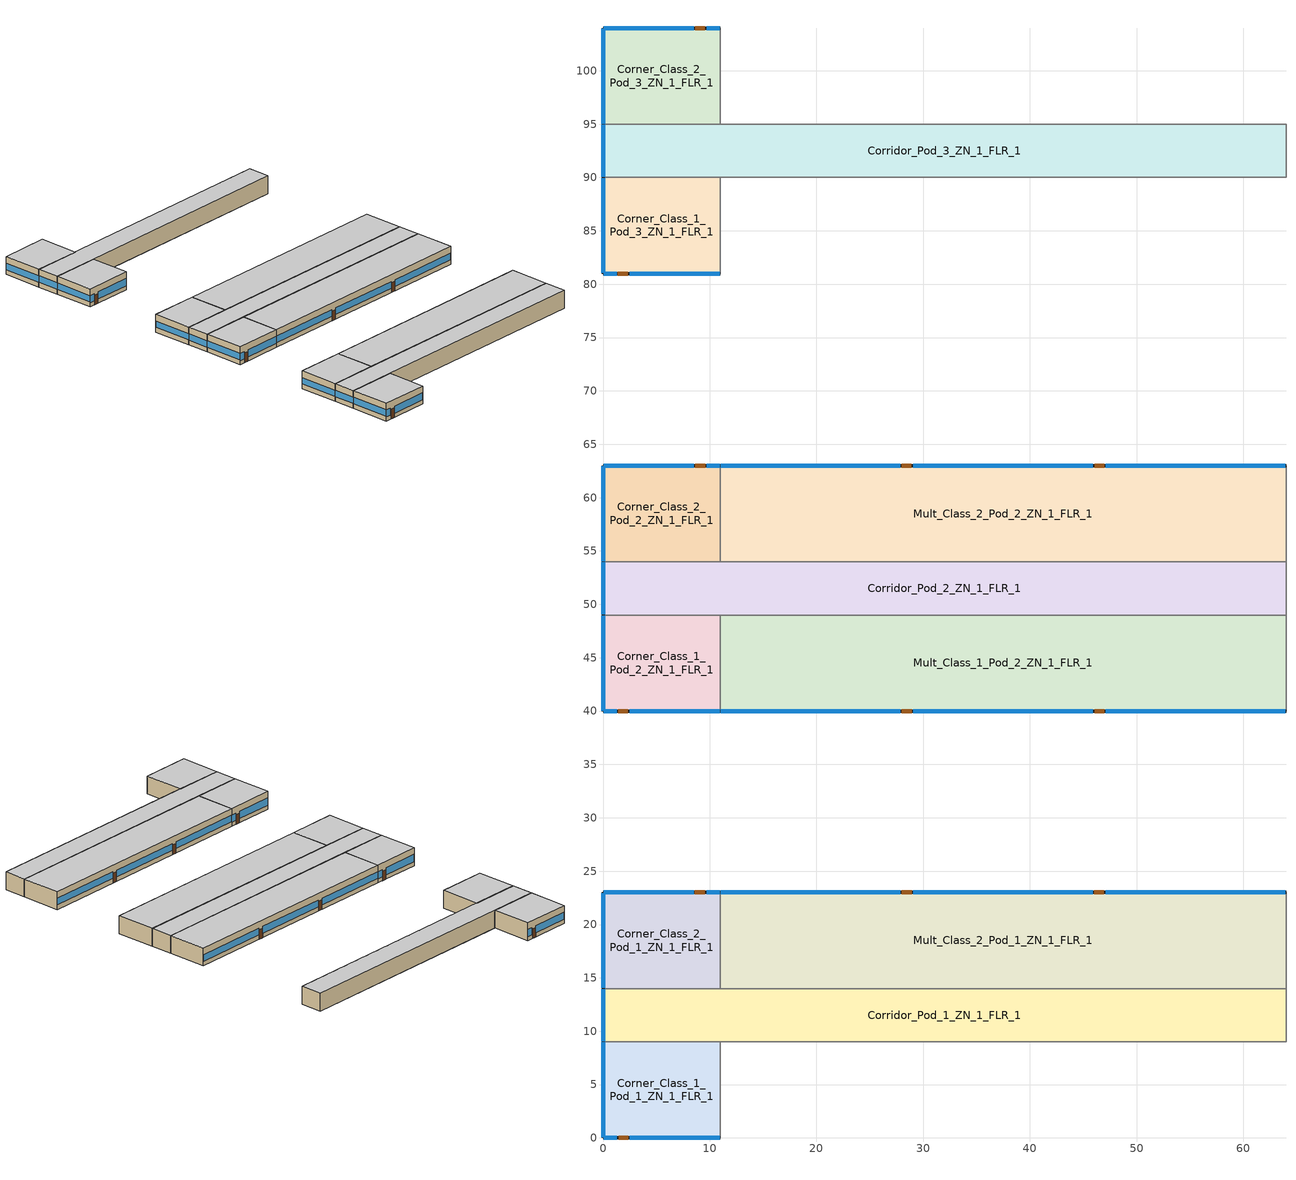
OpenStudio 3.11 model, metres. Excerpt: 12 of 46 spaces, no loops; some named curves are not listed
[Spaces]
Mult_Class_2_Pod_2_ZN_1_FLR_1
 floor ground (Foundation F 1.26W/m*K Perim 53.0m Area 477.0m2): 64,63 64,54 11,54 11,63 z0
 wall outside: 64,63 11,63 z0:4
 wall to Corner_Class_2_Pod_2_ZN_1_FLR_1: 11,63 11,54 z0:4
 wall to Corridor_Pod_2_ZN_1_FLR_1: 11,54 64,54 z0:4
 wall to Main_Corridor_ZN_1_FLR_1: 64,54 64,63 z0:4
 window: 63.95,63 47.13,63 / 45.91,63 29.09,63 / 27.87,63 11.05,63 z1.03:2.5
 door: 46.97,63 46.06,63 / 28.89,63 27.98,63 z0:2.13
 ceiling to Mult_Class_2_Pod_2_ZN_1_FLR_2: 64,54 64,63 11,63 11,54 z4
Corner_Class_2_Pod_3_ZN_1_FLR_1
 floor ground (Foundation F 1.26W/m*K Perim 20.0m Area 99.0m2): 11,104 11,95 0,95 0,104 z0
 wall outside: 11,104 0,104 0,95 z0:4
 wall to Corridor_Pod_3_ZN_1_FLR_1: 0,95 11,95 z0:4
 wall to Mult_Class_2_Pod_3_ZN_1_FLR_1: 11,95 11,104 z0:4
 window: 0,103.95 0,95.05 z1.1:2.52; 10.95,104 9.73,104 / 8.51,104 0.05,104 z0.92:2.51
 door: 9.55,104 8.64,104 z0:2.13
 ceiling to Corner_Class_2_Pod_3_ZN_1_FLR_2: 11,95 11,104 0,104 0,95 z4
Corner_Class_1_Pod_1_ZN_1_FLR_1
 floor ground (Foundation F 1.26W/m*K Perim 20.0m Area 99.0m2): 11,9 11,0 0,0 0,9 z0
 wall outside: 0,9 0,0 11,0 z0:4
 wall to Mult_Class_1_Pod_1_ZN_1_FLR_1: 11,0 11,9 z0:4
 wall to Corridor_Pod_1_ZN_1_FLR_1: 11,9 0,9 z0:4
 window: 0.05,0 1.27,0 / 2.49,0 10.95,0 z0.92:2.51; 0,8.95 0,0.05 z1.1:2.52
 door: 1.46,0 2.37,0 z0:2.13
 ceiling to Corner_Class_1_Pod_1_ZN_1_FLR_2: 11,0 11,9 0,9 0,0 z4
Corner_Class_1_Pod_2_ZN_1_FLR_1
 floor ground (Foundation F 1.26W/m*K Perim 20.0m Area 99.0m2): 11,49 11,40 0,40 0,49 z0
 wall outside: 0,49 0,40 11,40 z0:4
 wall to Mult_Class_1_Pod_2_ZN_1_FLR_1: 11,40 11,49 z0:4
 wall to Corridor_Pod_2_ZN_1_FLR_1: 11,49 0,49 z0:4
 window: 0.05,40 1.27,40 / 2.49,40 10.95,40 z0.92:2.51; 0,48.95 0,40.05 z1.1:2.52
 door: 1.41,40 2.32,40 z0:2.13
 ceiling to Corner_Class_1_Pod_2_ZN_1_FLR_2: 11,40 11,49 0,49 0,40 z4
Corridor_Pod_2_ZN_1_FLR_1
 floor ground (Foundation F 1.26W/m*K Perim 5.0m Area 320.0m2): 64,54 64,49 0,49 0,54 z0
 wall outside: 0,54 0,49 z0:4
 wall to Corner_Class_2_Pod_2_ZN_1_FLR_1: 11,54 0,54 z0:4
 wall to Main_Corridor_ZN_1_FLR_1: 64,49 64,54 z0:4
 wall to Mult_Class_1_Pod_2_ZN_1_FLR_1: 11,49 64,49 z0:4
 window: 0,53.95 0,49.05 z1.1:2.53
 ceiling to Corridor_Pod_2_ZN_1_FLR_2: 64,49 64,54 0,54 0,49 z4
Corridor_Pod_1_ZN_1_FLR_1
 floor ground (Foundation F 1.26W/m*K Perim 5.0m Area 320.0m2): 64,14 64,9 0,9 0,14 z0
 wall outside: 0,14 0,9 z0:4
 wall to Mult_Class_1_Pod_1_ZN_1_FLR_1: 11,9 64,9 z0:4
 wall to Mult_Class_2_Pod_1_ZN_1_FLR_1: 64,14 11,14 z0:4
 wall to Corner_Class_2_Pod_1_ZN_1_FLR_1: 11,14 0,14 z0:4
 wall to Lobby_ZN_1_FLR_1: 64,9 64,14 z0:4
 window: 0,13.95 0,9.05 z1.1:2.53
 ceiling to Corridor_Pod_1_ZN_1_FLR_2: 64,9 64,14 0,14 0,9 z4
Corridor_Pod_3_ZN_1_FLR_1
 floor ground (Foundation F 1.26W/m*K Perim 5.0m Area 320.0m2): 64,95 64,90 0,90 0,95 z0
 wall outside: 0,95 0,90 z0:4
 wall to Mult_Class_1_Pod_3_ZN_1_FLR_1: 11,90 64,90 z0:4
 wall to Bathrooms_ZN_1_FLR_1: 64,90 64,95 z0:4
 wall to Corner_Class_1_Pod_3_ZN_1_FLR_1: 0,90 11,90 z0:4
 wall to Mult_Class_2_Pod_3_ZN_1_FLR_1: 64,95 11,95 z0:4
 window: 0,94.95 0,90.05 z1.1:2.53
 ceiling to Corridor_Pod_3_ZN_1_FLR_2: 64,90 64,95 0,95 0,90 z4
Mult_Class_2_Pod_1_ZN_1_FLR_1
 floor ground (Foundation F 1.26W/m*K Perim 53.0m Area 477.0m2): 64,23 64,14 11,14 11,23 z0
 wall outside: 64,23 11,23 z0:4
 wall to Corner_Class_2_Pod_1_ZN_1_FLR_1: 11,23 11,14 z0:4
 wall to Main_Corridor_ZN_1_FLR_1: 64,14 64,23 z0:4
 window: 63.95,23 47.13,23 / 45.91,23 29.09,23 / 27.87,23 11.05,23 z1.03:2.5
 door: 46.93,23 46.01,23 / 28.91,23 28,23 z0:2.13
 ceiling to Mult_Class_2_Pod_1_ZN_1_FLR_2: 64,14 64,23 11,23 11,14 z4
Corner_Class_2_Pod_2_ZN_1_FLR_1
 floor ground (Foundation F 1.26W/m*K Perim 20.0m Area 99.0m2): 11,63 11,54 0,54 0,63 z0
 wall outside: 11,63 0,63 0,54 z0:4
 window: 10.95,63 9.73,63 / 8.51,63 0.05,63 z0.92:2.51; 0,62.95 0,54.05 z1.1:2.52
 door: 9.57,63 8.65,63 z0:2.13
 ceiling to Corner_Class_2_Pod_2_ZN_1_FLR_2: 11,54 11,63 0,63 0,54 z4
Corner_Class_2_Pod_1_ZN_1_FLR_1
 floor ground (Foundation F 1.26W/m*K Perim 20.0m Area 99.0m2): 11,23 11,14 0,14 0,23 z0
 wall outside: 11,23 0,23 0,14 z0:4
 window: 0,22.95 0,14.05 z1.1:2.52; 10.95,23 9.73,23 / 8.51,23 0.05,23 z0.92:2.51
 door: 9.53,23 8.62,23 z0:2.13
 ceiling to Corner_Class_2_Pod_1_ZN_1_FLR_2: 11,14 11,23 0,23 0,14 z4
Corner_Class_1_Pod_3_ZN_1_FLR_1
 floor ground (Foundation F 1.26W/m*K Perim 20.0m Area 99.0m2): 11,90 11,81 0,81 0,90 z0
 wall outside: 0,90 0,81 11,81 z0:4
 wall to Mult_Class_1_Pod_3_ZN_1_FLR_1: 11,81 11,90 z0:4
 window: 0.05,81 1.27,81 / 2.49,81 10.95,81 z0.92:2.51; 0,89.95 0,81.05 z1.1:2.52
 door: 1.4,81 2.31,81 z0:2.13
 ceiling to Corner_Class_1_Pod_3_ZN_1_FLR_2: 11,81 11,90 0,90 0,81 z4
Mult_Class_1_Pod_2_ZN_1_FLR_1
 floor ground (Foundation F 1.26W/m*K Perim 53.0m Area 477.0m2): 64,49 64,40 11,40 11,49 z0
 wall outside: 11,40 64,40 z0:4
 wall to Main_Corridor_ZN_1_FLR_1: 64,40 64,49 z0:4
 window: 11.05,40 27.87,40 / 29.09,40 45.91,40 / 47.13,40 63.95,40 z1.03:2.5
 door: 28,40 28.92,40 / 46.06,40 46.97,40 z0:2.13
 ceiling to Mult_Class_1_Pod_2_ZN_1_FLR_2: 64,40 64,49 11,49 11,40 z4
[Site]
Atlanta-Hartsfield Jackson Intl AP_GA_USA: Latitude {deg}=33.63; Longitude {deg}=-84.43; Time Zone {hr}=-5; Elevation {m}=308; Terrain=City
[Building]
-SecondarySchool-ASHRAE 169-2013-3A created: 2026-08-08 22:57:22 -0400: North Axis {deg}=0; Default Construction Set=90.1-2010 - SecSchl - ASHRAE 169-2013-3A; Standards Number of Stories=2; Standards Number of Above Ground Stories=2; Standards Building Type=SecondarySchool
[ClimateZones]
Climate Zone Institution Name 1=ASHRAE; Climate Zone Document Name 1=ANSI/ASHRAE Standard 169; Climate Zone Document Year 1=2006; Climate Zone Value 1=3A
[SizingPeriod:DesignDay] Barometric Pressure {Pa}=97621; Rain Indicator=No; Snow Indicator=No; Day of Month=21; Daylight Saving Time Indicator=No; Humidity Condition Type=Wetbulb; Dry-Bulb Temperature Range Modifier Type=DefaultMultipliers
Name | Maximum Dry-Bulb Temperature {C} | Daily Dry-Bulb Temperature Range {deltaC} | Wind Speed {m/s} | Wind Direction {deg} | Month | Day Type | Wetbulb or DewPoint at Maximum Dry-Bulb {C} | Solar Model Indicator | ASHRAE Clear Sky Optical Depth for Beam Irradiance | ASHRAE Clear Sky Optical Depth for Diffuse Irradiance | Sky Clearness
Atlanta-Hartsfield.Jackson.Intl.AP_GA_USA Ann Clg .4% Condns DB=>MWB | 34.4 | 9.5 | 4 | 300 | 7 | SummerDesignDay | 23.5 | ASHRAETau | 0.556 | 1.779
Atlanta-Hartsfield.Jackson.Intl.AP_GA_USA Ann Clg .4% Condns WB=>MDB | 31.2 | 9.5 | 4 | 300 | 7 | SummerDesignDay | 25.1 | ASHRAETau | 0.556 | 1.779
Atlanta-Hartsfield.Jackson.Intl.AP_GA_USA Ann Htg 99.6% Condns DB | -6.3 | 0 | 5.3 | 320 | 1 | WinterDesignDay | -6.3 | ASHRAEClearSky |  |  | 0
[Site:WaterMainsTemperature]
Calculation Method=Correlation; Annual Average Outdoor Air Temperature {C}=16.6; Maximum Difference In Monthly Average Outdoor Air Temperatures {deltaC}=22.5; Temperature Multiplier=1; Temperature Offset {deltaC}=0
[Site:GroundTemperature:Shallow]
10.8, 7.3, 6.4, 7.2, 11.9, 17.2, 22.2, 25.8, 26.8, 25.1, 21.1, 15.9
[Site:GroundTemperature:Deep]
16, 13.5, 11.9, 11.4, 12.4, 14.5, 17.1, 19.6, 21.4, 21.8, 20.8, 18.7
[Site:GroundTemperature:FCfactorMethod]
January Ground Temperature {C}=16; February Ground Temperature {C}=11.9; March Ground Temperature {C}=7.7; April Ground Temperature {C}=4; May Ground Temperature {C}=7.9; June Ground Temperature {C}=13.8; July Ground Temperature {C}=17.2; August Ground Temperature {C}=20.8; September Ground Temperature {C}=24.8; October Ground Temperature {C}=26.1; November Ground Temperature {C}=26.5; December Ground Temperature {C}=22.5
[Material:NoMass] Thermal Absorptance=0.9; Solar Absorptance=0.7
Name | Roughness | Thermal Resistance {m2-K/W} | Visible Absorptance
CP02 CARPET PAD | VeryRough | 0.21648 | 0.8
Typical Insulation R-6.78 | Smooth | 1.19347 | 0.7
Typical Carpet Pad | Smooth | 0.21648 | 0.8
Typical Insulation R-9.73 | Smooth | 1.71283 | 0.7
Typical Insulation R-19.72 | Smooth | 3.4722 | 0.7
Typical Insulation R-0.58 | Smooth | 0.101875 | 0.7
Typical Insulation R-0.01 | Smooth | 0.001 | 0.7
[Material]
Name | Roughness | Thickness {m} | Conductivity {W/m-K} | Density {kg/m3} | Specific Heat {J/kg-K} | Thermal Absorptance | Solar Absorptance | Visible Absorptance
100mm Normalweight concrete floor | MediumSmooth | 0.1016 | 2.31 | 2322 | 832
G01 13mm gypsum board | Smooth | 0.0127 | 0.16 | 800 | 1090 | 0.9 | 0.7 | 0.5
4 in. Normalweight Concrete Floor | MediumRough | 0.1016 | 2.31 | 2322 | 832 | 0.9 | 0.7 | 0.7
25mm Stucco | Smooth | 0.0254 | 0.72 | 1856 | 840 | 0.9 | 0.7 | 0.7
5/8 in. Gypsum Board | MediumSmooth | 0.0159 | 0.16 | 800 | 1090 | 0.9 | 0.7 | 0.7
Roof Membrane - Highly Reflective | VeryRough | 0.0095 | 0.16 | 1121.29 | 1460 | 0.75 | 0.45 | 0.7
Metal Roof Surface; F08 Metal surface | Smooth | 0.0008 | 45.28 | 7824 | 500 | 0.9 | 0.7 | 0.7
8 in. Normalweight Concrete Floor | MediumRough | 0.2032 | 2.31 | 2322 | 832 | 0.9 | 0.7 | 0.7
8 in. Concrete Block Basement Wall | MediumRough | 0.2032 | 1.326 | 1842 | 912 | 0.9 | 0.7 | 0.7
G05 25mm wood | MediumSmooth | 0.0254 | 0.15 | 608 | 1630 | 0.9 | 0.5 | 0.5
Std Wood 6inch | MediumSmooth | 0.15 | 0.12 | 540 | 1210 | 0.9 | 0.7 | 0.7
[Construction:FfactorGroundFloor] F-Factor {W/m-K}=1.26344
Name | Area {m2} | PerimeterExposed {m}
Foundation F 1.26W/m*K Perim 5.0m Area 320.0m2 | 320 | 5
Foundation F 1.26W/m*K Perim 53.0m Area 477.0m2 | 477 | 53
Foundation F 1.26W/m*K Perim 20.0m Area 99.0m2 | 99 | 20
[DefaultConstructionSet]
90.1-2010 - SecSchl - ASHRAE 169-2013-3A: Default Exterior Surface Constructions=Default Surface Constructions 1; Default Interior Surface Constructions=Default Surface Constructions 2; Default Ground Contact Surface Constructions=Default Surface Constructions 3; Default Exterior SubSurface Constructions=Default Sub Surface Constructions 1; Default Interior SubSurface Constructions=Default Sub Surface Constructions 2; Interior Partition Construction=Typical Interior Partition
[DefaultSurfaceConstructions]
Name | Floor Construction | Wall Construction | Roof Ceiling Construction
Default Surface Constructions 1 | Typical Insulated Exterior Mass Floor R-9.35 | Typical Insulated Steel Framed Exterior Wall R-11.9 | Typical IEAD Roof - Highly Reflective R-20.83
Default Surface Constructions 2 | Typical Interior Floor | Typical Interior Wall | Typical Interior Ceiling
Default Surface Constructions 3 | Smallhotel 2010 Slab Floor | Typical Insulated Basement Mass Wall
[Construction]
Typical Insulated Exterior Mass Floor R-9.35: Typical Insulation R-6.78, 4 in. Normalweight Concrete Floor, Typical Carpet Pad
Typical Insulated Steel Framed Exterior Wall R-11.9: 25mm Stucco, 5/8 in. Gypsum Board, Typical Insulation R-9.73, 5/8 in. Gypsum Board
Typical IEAD Roof - Highly Reflective R-20.83: Roof Membrane - Highly Reflective, Typical Insulation R-19.72, Metal Roof Surface
Typical Interior Floor: 100mm Normalweight concrete floor, CP02 CARPET PAD
Typical Interior Wall: G01 13mm gypsum board, G01 13mm gypsum board
Typical Interior Ceiling: CP02 CARPET PAD, 100mm Normalweight concrete floor
Smallhotel 2010 Slab Floor: 8 in. Normalweight Concrete Floor, CP02 CARPET PAD
Typical Insulated Basement Mass Wall: 8 in. Concrete Block Basement Wall
U 0.65 SHGC 0.25 Simple Glazing: U 0.65 SHGC 0.25 Simple Glazing
Typical Insulated Metal Door R-1.43: F08 Metal surface, Typical Insulation R-0.58
U 0.9 SHGC 0.25 Simple Glazing: U 0.9 SHGC 0.25 Simple Glazing
Typical Overhead Door R-0.86: Typical Insulation R-0.01
U 1.17 SHGC 0.39 Simple Glazing: U 1.17 SHGC 0.39 Simple Glazing
Typical Interior Window: Clear 3mm
Typical Interior Door; Typical Interior Partition: G05 25mm wood
InteriorFurnishings: Std Wood 6inch
[DefaultSubSurfaceConstructions]
Name | Fixed Window Construction | Operable Window Construction | Door Construction | Glass Door Construction | Overhead Door Construction | Skylight Construction | Tubular Daylight Dome Construction | Tubular Daylight Diffuser Construction
Default Sub Surface Constructions 1 | U 0.65 SHGC 0.25 Simple Glazing | U 0.65 SHGC 0.25 Simple Glazing | Typical Insulated Metal Door R-1.43 | U 0.9 SHGC 0.25 Simple Glazing | Typical Overhead Door R-0.86 | U 1.17 SHGC 0.39 Simple Glazing | Typical Interior Window | Typical Interior Window
Default Sub Surface Constructions 2 | Typical Interior Window | Typical Interior Window | Typical Interior Door
[WindowMaterial:SimpleGlazingSystem] Visible Transmittance=0.81
Name | U-Factor {W/m2-K} | Solar Heat Gain Coefficient
U 0.65 SHGC 0.25 Simple Glazing | 3.69087 | 0.25
U 0.9 SHGC 0.25 Simple Glazing | 5.11044 | 0.25
U 1.17 SHGC 0.39 Simple Glazing | 6.64357 | 0.39
[WindowMaterial:Glazing]
Clear 3mm: Optical Data Type=SpectralAverage; Thickness {m}=0.003; Solar Transmittance at Normal Incidence=0.837; Front Side Solar Reflectance at Normal Incidence=0.075; Back Side Solar Reflectance at Normal Incidence=0.075; Visible Transmittance at Normal Incidence=0.898; Front Side Visible Reflectance at Normal Incidence=0.081; Back Side Visible Reflectance at Normal Incidence=0.081; Infrared Transmittance at Normal Incidence=0; Front Side Infrared Hemispherical Emissivity=0.84; Back Side Infrared Hemispherical Emissivity=0.84; Conductivity {W/m-K}=0.9; Dirt Correction Factor for Solar and Visible Transmittance=1; Solar Diffusing=No
[Space] Building Story=Building Story 1; Part of Total Floor Area=Yes
Name | Space Type | Thermal Zone
Corner_Class_1_Pod_2_ZN_1_FLR_1 | SecondarySchool Classroom | Corner_Class_1_Pod_2_ZN_1_FLR_1 ZN
Mult_Class_2_Pod_2_ZN_1_FLR_1 | SecondarySchool Classroom | Mult_Class_2_Pod_2_ZN_1_FLR_1 ZN
Mult_Class_1_Pod_2_ZN_1_FLR_1 | SecondarySchool Classroom | Mult_Class_1_Pod_2_ZN_1_FLR_1 ZN
Mult_Class_2_Pod_1_ZN_1_FLR_1 | SecondarySchool Classroom | Mult_Class_2_Pod_1_ZN_1_FLR_1 ZN
Corridor_Pod_1_ZN_1_FLR_1 | SecondarySchool Corridor | Corridor_Pod_1_ZN_1_FLR_1 ZN
Corner_Class_2_Pod_3_ZN_1_FLR_1 | SecondarySchool Classroom | Corner_Class_2_Pod_3_ZN_1_FLR_1 ZN
Corner_Class_1_Pod_1_ZN_1_FLR_1 | SecondarySchool Classroom | Corner_Class_1_Pod_1_ZN_1_FLR_1 ZN
Corridor_Pod_3_ZN_1_FLR_1 | SecondarySchool Corridor | Corridor_Pod_3_ZN_1_FLR_1 ZN
Corridor_Pod_2_ZN_1_FLR_1 | SecondarySchool Corridor | Corridor_Pod_2_ZN_1_FLR_1 ZN
Corner_Class_2_Pod_1_ZN_1_FLR_1 | SecondarySchool Classroom | Corner_Class_2_Pod_1_ZN_1_FLR_1 ZN
Corner_Class_1_Pod_3_ZN_1_FLR_1 | SecondarySchool Classroom | Corner_Class_1_Pod_3_ZN_1_FLR_1 ZN
Corner_Class_2_Pod_2_ZN_1_FLR_1 | SecondarySchool Classroom | Corner_Class_2_Pod_2_ZN_1_FLR_1 ZN
[BuildingStory]
Building Story 1: Nominal Z Coordinate {m}=0
[SpaceType] Standards Building Type=SecondarySchool
Name | Default Schedule Set | Design Specification Outdoor Air Object | Standards Space Type
SecondarySchool Corridor | SecondarySchool Corridor Schedule Set | SecondarySchool Corridor Ventilation | Corridor
SecondarySchool Classroom | SecondarySchool Classroom Schedule Set | SecondarySchool Classroom Ventilation | Classroom
[People:Definition]
SecondarySchool Classroom People Definition: Number of People Calculation Method=People/Area; People per Space Floor Area {person/m2}=0.376737; Fraction Radiant=0.3; Thermal Comfort Model Type 1=AdaptiveASH55
[People]
SecondarySchool Classroom People: People Definition=SecondarySchool Classroom People Definition; Space or SpaceType=SecondarySchool Classroom; Work Efficiency Schedule=Work Efficiency Schedule; Clothing Insulation Calculation Method=ClothingInsulationSchedule; Clothing Insulation Schedule=Clothing Schedule; Air Velocity Schedule=Air Velocity Schedule; Multiplier=1
[Lights:Definition] Design Level Calculation Method=Watts/Area; Fraction Radiant=0.37; Fraction Visible=0.2; Return Air Fraction=0
Name | Watts per Space Floor Area {W/m2}
SecondarySchool Classroom Lights Definition | 13.3472
SecondarySchool Corridor Lights Definition | 7.10418
[Lights] Fraction Replaceable=1
Name | Lights Definition | Space or SpaceType
SecondarySchool Classroom Lights | SecondarySchool Classroom Lights Definition | SecondarySchool Classroom
SecondarySchool Corridor Lights | SecondarySchool Corridor Lights Definition | SecondarySchool Corridor
[ElectricEquipment:Definition] Design Level Calculation Method=Watts/Area; Fraction Latent=0; Fraction Radiant=0.5; Fraction Lost=0
Name | Watts per Space Floor Area {W/m2}
SecondarySchool Classroom Elec Equip Definition | 9.99967
SecondarySchool Corridor Elec Equip Definition | 3.98265
[ElectricEquipment]
Name | Electric Equipment Definition | Space or SpaceType
SecondarySchool Classroom Elec Equip | SecondarySchool Classroom Elec Equip Definition | SecondarySchool Classroom
SecondarySchool Corridor Elec Equip | SecondarySchool Corridor Elec Equip Definition | SecondarySchool Corridor
[DesignSpecification:OutdoorAir] Outdoor Air Method=Sum
Name | Outdoor Air Flow per Person {m3/s-person} | Outdoor Air Flow per Floor Area {m3/s-m2}
SecondarySchool Classroom Ventilation | 0.00471947 | 0.0006096
SecondarySchool Corridor Ventilation |  | 0.0003048
[DefaultScheduleSet] Number of People Schedule=SchoolSecondary BLDG_OCC_SCH; People Activity Level Schedule=SchoolSecondary ACTIVITY_SCH; Electric Equipment Schedule=SchoolSecondary BLDG_EQUIP_SCH
Name | Lighting Schedule
SecondarySchool Classroom Schedule Set | SchoolSecondary BLDG_LIGHT_CLASSROOM_SCH_2010
SecondarySchool Corridor Schedule Set | SchoolSecondary BLDG_LIGHT_CORRIDOR_SCH_2010
[ThermostatSetpoint:DualSetpoint] Heating Setpoint Temperature Schedule=SchoolSecondary HTGSETP_SCH_YES_OPTIMUM; Cooling Setpoint Temperature Schedule=SchoolSecondary CLGSETP_SCH_NO_SETBACK
SecondarySchool Classroom Thermostat 1; SecondarySchool Classroom Thermostat 3; SecondarySchool Classroom Thermostat 5; SecondarySchool Classroom Thermostat 7; SecondarySchool Classroom Thermostat 9; SecondarySchool Classroom Thermostat 11; SecondarySchool Corridor Thermostat 1; SecondarySchool Corridor Thermostat 3; SecondarySchool Corridor Thermostat 5; SecondarySchool Classroom Thermostat 15; SecondarySchool Classroom Thermostat 18; SecondarySchool Classroom Thermostat 20
[SpaceInfiltration:DesignFlowRate] Design Flow Rate Calculation Method=Flow/ExteriorArea; Flow per Exterior Surface Area {m3/s-m2}=0.000570329; Velocity Term Coefficient=0; Density Basis=Outdoor
Name | Space or SpaceType | Schedule | Constant Term Coefficient | Temperature Term Coefficient | Velocity Squared Term Coefficient
Corridor_Pod_3_ZN_1_FLR_1 HVAC On Infiltration | Corridor_Pod_3_ZN_1_FLR_1 | Infiltration HVAC On Schedule | 0.0647 | 0.0078 | 0.1055
Corridor_Pod_3_ZN_1_FLR_1 HVAC Off Infiltration | Corridor_Pod_3_ZN_1_FLR_1 | Infiltration HVAC Off Schedule | 0 | 0.0168 | 0.1314
Mult_Class_2_Pod_2_ZN_1_FLR_1 HVAC On Infiltration | Mult_Class_2_Pod_2_ZN_1_FLR_1 | Infiltration HVAC On Schedule | 0.0647 | 0.0078 | 0.1055
Mult_Class_2_Pod_2_ZN_1_FLR_1 HVAC Off Infiltration | Mult_Class_2_Pod_2_ZN_1_FLR_1 | Infiltration HVAC Off Schedule | 0 | 0.0168 | 0.1314
Corridor_Pod_2_ZN_1_FLR_1 HVAC On Infiltration | Corridor_Pod_2_ZN_1_FLR_1 | Infiltration HVAC On Schedule | 0.0647 | 0.0078 | 0.1055
Corridor_Pod_2_ZN_1_FLR_1 HVAC Off Infiltration | Corridor_Pod_2_ZN_1_FLR_1 | Infiltration HVAC Off Schedule | 0 | 0.0168 | 0.1314
Corner_Class_2_Pod_1_ZN_1_FLR_1 HVAC On Infiltration | Corner_Class_2_Pod_1_ZN_1_FLR_1 | Infiltration HVAC On Schedule | 0.0647 | 0.0078 | 0.1055
Corner_Class_2_Pod_1_ZN_1_FLR_1 HVAC Off Infiltration | Corner_Class_2_Pod_1_ZN_1_FLR_1 | Infiltration HVAC Off Schedule | 0 | 0.0168 | 0.1314
Mult_Class_1_Pod_2_ZN_1_FLR_1 HVAC On Infiltration | Mult_Class_1_Pod_2_ZN_1_FLR_1 | Infiltration HVAC On Schedule | 0.0647 | 0.0078 | 0.1055
Mult_Class_1_Pod_2_ZN_1_FLR_1 HVAC Off Infiltration | Mult_Class_1_Pod_2_ZN_1_FLR_1 | Infiltration HVAC Off Schedule | 0 | 0.0168 | 0.1314
Corner_Class_1_Pod_2_ZN_1_FLR_1 HVAC On Infiltration | Corner_Class_1_Pod_2_ZN_1_FLR_1 | Infiltration HVAC On Schedule | 0.0647 | 0.0078 | 0.1055
Corner_Class_1_Pod_2_ZN_1_FLR_1 HVAC Off Infiltration | Corner_Class_1_Pod_2_ZN_1_FLR_1 | Infiltration HVAC Off Schedule | 0 | 0.0168 | 0.1314
Mult_Class_2_Pod_1_ZN_1_FLR_1 HVAC On Infiltration | Mult_Class_2_Pod_1_ZN_1_FLR_1 | Infiltration HVAC On Schedule | 0.0647 | 0.0078 | 0.1055
Mult_Class_2_Pod_1_ZN_1_FLR_1 HVAC Off Infiltration | Mult_Class_2_Pod_1_ZN_1_FLR_1 | Infiltration HVAC Off Schedule | 0 | 0.0168 | 0.1314
Corner_Class_2_Pod_2_ZN_1_FLR_1 HVAC On Infiltration | Corner_Class_2_Pod_2_ZN_1_FLR_1 | Infiltration HVAC On Schedule | 0.0647 | 0.0078 | 0.1055
Corner_Class_2_Pod_2_ZN_1_FLR_1 HVAC Off Infiltration | Corner_Class_2_Pod_2_ZN_1_FLR_1 | Infiltration HVAC Off Schedule | 0 | 0.0168 | 0.1314
Corridor_Pod_1_ZN_1_FLR_1 HVAC On Infiltration | Corridor_Pod_1_ZN_1_FLR_1 | Infiltration HVAC On Schedule | 0.0647 | 0.0078 | 0.1055
Corridor_Pod_1_ZN_1_FLR_1 HVAC Off Infiltration | Corridor_Pod_1_ZN_1_FLR_1 | Infiltration HVAC Off Schedule | 0 | 0.0168 | 0.1314
Corner_Class_1_Pod_3_ZN_1_FLR_1 HVAC On Infiltration | Corner_Class_1_Pod_3_ZN_1_FLR_1 | Infiltration HVAC On Schedule | 0.0647 | 0.0078 | 0.1055
Corner_Class_1_Pod_3_ZN_1_FLR_1 HVAC Off Infiltration | Corner_Class_1_Pod_3_ZN_1_FLR_1 | Infiltration HVAC Off Schedule | 0 | 0.0168 | 0.1314
Corner_Class_2_Pod_3_ZN_1_FLR_1 HVAC On Infiltration | Corner_Class_2_Pod_3_ZN_1_FLR_1 | Infiltration HVAC On Schedule | 0.0647 | 0.0078 | 0.1055
Corner_Class_2_Pod_3_ZN_1_FLR_1 HVAC Off Infiltration | Corner_Class_2_Pod_3_ZN_1_FLR_1 | Infiltration HVAC Off Schedule | 0 | 0.0168 | 0.1314
Corner_Class_1_Pod_1_ZN_1_FLR_1 HVAC On Infiltration | Corner_Class_1_Pod_1_ZN_1_FLR_1 | Infiltration HVAC On Schedule | 0.0647 | 0.0078 | 0.1055
Corner_Class_1_Pod_1_ZN_1_FLR_1 HVAC Off Infiltration | Corner_Class_1_Pod_1_ZN_1_FLR_1 | Infiltration HVAC Off Schedule | 0 | 0.0168 | 0.1314
[ThermalZone] Use Ideal Air Loads=No
Name | Primary Daylighting Control | Fraction of Zone Controlled by Primary Daylighting Control | Secondary Daylighting Control | Fraction of Zone Controlled by Secondary Daylighting Control | Thermostat
Corner_Class_1_Pod_1_ZN_1_FLR_1 ZN | Corner_Class_1_Pod_1_ZN_1_FLR_1 Daylt Sensor 1 | 0.222 | Corner_Class_1_Pod_1_ZN_1_FLR_1 Daylt Sensor 2 | 0.222 | SecondarySchool Classroom Thermostat 1
Corner_Class_1_Pod_2_ZN_1_FLR_1 ZN | Corner_Class_1_Pod_2_ZN_1_FLR_1 Daylt Sensor 1 | 0.222 | Corner_Class_1_Pod_2_ZN_1_FLR_1 Daylt Sensor 2 | 0.222 | SecondarySchool Classroom Thermostat 3
Corner_Class_1_Pod_3_ZN_1_FLR_1 ZN | Corner_Class_1_Pod_3_ZN_1_FLR_1 Daylt Sensor 1 | 0.222 | Corner_Class_1_Pod_3_ZN_1_FLR_1 Daylt Sensor 2 | 0.222 | SecondarySchool Classroom Thermostat 5
Corner_Class_2_Pod_1_ZN_1_FLR_1 ZN | Corner_Class_2_Pod_1_ZN_1_FLR_1 Daylt Sensor 1 | 0.222 | Corner_Class_2_Pod_1_ZN_1_FLR_1 Daylt Sensor 2 | 0.222 | SecondarySchool Classroom Thermostat 7
Corner_Class_2_Pod_2_ZN_1_FLR_1 ZN | Corner_Class_2_Pod_2_ZN_1_FLR_1 Daylt Sensor 1 | 0.222 | Corner_Class_2_Pod_2_ZN_1_FLR_1 Daylt Sensor 2 | 0.222 | SecondarySchool Classroom Thermostat 9
Corner_Class_2_Pod_3_ZN_1_FLR_1 ZN | Corner_Class_2_Pod_3_ZN_1_FLR_1 Daylt Sensor 1 | 0.222 | Corner_Class_2_Pod_3_ZN_1_FLR_1 Daylt Sensor 2 | 0.222 | SecondarySchool Classroom Thermostat 11
Corridor_Pod_1_ZN_1_FLR_1 ZN |  |  |  |  | SecondarySchool Corridor Thermostat 1
Corridor_Pod_2_ZN_1_FLR_1 ZN |  |  |  |  | SecondarySchool Corridor Thermostat 3
Corridor_Pod_3_ZN_1_FLR_1 ZN |  |  |  |  | SecondarySchool Corridor Thermostat 5
Mult_Class_1_Pod_2_ZN_1_FLR_1 ZN | Mult_Class_1_Pod_2_ZN_1_FLR_1 Daylt Sensor 1 | 0.139 | Mult_Class_1_Pod_2_ZN_1_FLR_1 Daylt Sensor 2 | 0.139 | SecondarySchool Classroom Thermostat 15
Mult_Class_2_Pod_1_ZN_1_FLR_1 ZN | Mult_Class_2_Pod_1_ZN_1_FLR_1 Daylt Sensor 1 | 0.139 | Mult_Class_2_Pod_1_ZN_1_FLR_1 Daylt Sensor 2 | 0.139 | SecondarySchool Classroom Thermostat 18
Mult_Class_2_Pod_2_ZN_1_FLR_1 ZN | Mult_Class_2_Pod_2_ZN_1_FLR_1 Daylt Sensor 1 | 0.139 | Mult_Class_2_Pod_2_ZN_1_FLR_1 Daylt Sensor 2 | 0.139 | SecondarySchool Classroom Thermostat 20
[AvailabilityManager:NightCycle] Applicability Schedule=Always On Discrete; Control Type=CycleOnAny; Thermostat Tolerance {deltaC}=1; Cycling Run Time {s}=1800
Availability Manager Night Cycle 1; Availability Manager Night Cycle 2; Availability Manager Night Cycle 3; Availability Manager Night Cycle 4; Availability Manager Night Cycle 5; Availability Manager Night Cycle 6; Availability Manager Night Cycle 7; Availability Manager Night Cycle 8; Availability Manager Night Cycle 9
[Refrigeration:Compressor] Refrigeration Compressor Power Curve=Old_Low_Temp_Comp_Pwr_Curve; Refrigeration Compressor Capacity Curve=Old_Low_Temp_Comp_Cap_Curve; Rated Return Gas Temperature {C}=18.3; Rated Subcooling {deltaC}=0
Refrigeration Compressor 1; Refrigeration Compressor 2; Refrigeration Compressor 3; Refrigeration Compressor 4; Refrigeration Compressor 5; Refrigeration Compressor 6; Refrigeration Compressor 7; Refrigeration Compressor 8; Refrigeration Compressor 9; Refrigeration Compressor 10; Refrigeration Compressor 11; Refrigeration Compressor 12; Refrigeration Compressor 13; Refrigeration Compressor 14; Refrigeration Compressor 15; Refrigeration Compressor 16; Refrigeration Compressor 17; Refrigeration Compressor 18; Refrigeration Compressor 19; Refrigeration Compressor 20
[EnergyManagementSystem:Sensor]
Name | Output Variable or Output Meter | Output Variable or Output Meter Index Key
Facility_Int_LTG | InteriorLights:Electricity
OAT; OAT_1; OAT_2; OAT_3; OAT_4; OAT_5; OAT_6 | Site Outdoor Air Drybulb Temperature | Environment
[EnergyManagementSystem:Program]
Transformer_Load_Prog: SET Wired_LTG = Facility_Int_LTG*0.0194
ems_Auditorium_ZN_1_FLR_1_ZN_PSZ_AC_3_7_OptimumStartProg0: IF DaylightSavings==0 && DayOfWeek>1 && Hour==5 && OAT<23.9 && OAT>1.7; SET ems_Auditorium_ZN_1_FLR_1_ZN_PSZ_AC_3_7_ClgSch0 = 29.4; SET ems_Auditorium_ZN_1_FLR_1_ZN_PSZ_AC_3_7_HtgSch0 = 15.6; ELSEIF DaylightSavings==0 && DayOfWeek==1 && Hour==7 && OAT<23.9 && OAT>1.7; SET ems_Auditorium_ZN_1_FLR_1_ZN_PSZ_AC_3_7_ClgSch0 = 29.4; SET ems_Auditorium_ZN_1_FLR_1_ZN_PSZ_AC_3_7_HtgSch0 = 15.6; ELSEIF DaylightSavings==1 && DayOfWeek>1 && Hour==4 && OAT<23.9 && OAT>1.7; SET ems_Auditorium_ZN_1_FLR_1_ZN_PSZ_AC_3_7_ClgSch0 = 29.4; SET ems_Auditorium_ZN_1_FLR_1_ZN_PSZ_AC_3_7_HtgSch0 = 15.6; ELSEIF DaylightSavings==1 && DayOfWeek==1 && Hour==6 && OAT<23.9 && OAT>1.7; SET ems_Auditorium_ZN_1_FLR_1_ZN_PSZ_AC_3_7_ClgSch0 = 29.4; SET ems_Auditorium_ZN_1_FLR_1_ZN_PSZ_AC_3_7_HtgSch0 = 15.6; ELSE; SET ems_Auditorium_ZN_1_FLR_1_ZN_PSZ_AC_3_7_ClgSch0 = NULL; SET ems_Auditorium_ZN_1_FLR_1_ZN_PSZ_AC_3_7_HtgSch0 = NULL; ENDIF
ems_Aux_Gym_ZN_1_FLR_1_ZN_PSZ_AC_2_6_OptimumStartProg0: IF DaylightSavings==0 && DayOfWeek>1 && Hour==5 && OAT_1<23.9 && OAT_1>1.7; SET ems_Aux_Gym_ZN_1_FLR_1_ZN_PSZ_AC_2_6_ClgSch0 = 29.4; SET ems_Aux_Gym_ZN_1_FLR_1_ZN_PSZ_AC_2_6_HtgSch0 = 15.6; ELSEIF DaylightSavings==0 && DayOfWeek==1 && Hour==7 && OAT_1<23.9 && OAT_1>1.7; SET ems_Aux_Gym_ZN_1_FLR_1_ZN_PSZ_AC_2_6_ClgSch0 = 29.4; SET ems_Aux_Gym_ZN_1_FLR_1_ZN_PSZ_AC_2_6_HtgSch0 = 15.6; ELSEIF DaylightSavings==1 && DayOfWeek>1 && Hour==4 && OAT_1<23.9 && OAT_1>1.7; SET ems_Aux_Gym_ZN_1_FLR_1_ZN_PSZ_AC_2_6_ClgSch0 = 29.4; SET ems_Aux_Gym_ZN_1_FLR_1_ZN_PSZ_AC_2_6_HtgSch0 = 15.6; ELSEIF DaylightSavings==1 && DayOfWeek==1 && Hour==6 && OAT_1<23.9 && OAT_1>1.7; SET ems_Aux_Gym_ZN_1_FLR_1_ZN_PSZ_AC_2_6_ClgSch0 = 29.4; SET ems_Aux_Gym_ZN_1_FLR_1_ZN_PSZ_AC_2_6_HtgSch0 = 15.6; ELSE; SET ems_Aux_Gym_ZN_1_FLR_1_ZN_PSZ_AC_2_6_ClgSch0 = NULL; SET ems_Aux_Gym_ZN_1_FLR_1_ZN_PSZ_AC_2_6_HtgSch0 = NULL; ENDIF
ems_Gym_ZN_1_FLR_1_ZN_PSZ_AC_1_5_OptimumStartProg0: IF DaylightSavings==0 && DayOfWeek>1 && Hour==5 && OAT_2<23.9 && OAT_2>1.7; SET ems_Gym_ZN_1_FLR_1_ZN_PSZ_AC_1_5_ClgSch0 = 29.4; SET ems_Gym_ZN_1_FLR_1_ZN_PSZ_AC_1_5_HtgSch0 = 15.6; ELSEIF DaylightSavings==0 && DayOfWeek==1 && Hour==7 && OAT_2<23.9 && OAT_2>1.7; SET ems_Gym_ZN_1_FLR_1_ZN_PSZ_AC_1_5_ClgSch0 = 29.4; SET ems_Gym_ZN_1_FLR_1_ZN_PSZ_AC_1_5_HtgSch0 = 15.6; ELSEIF DaylightSavings==1 && DayOfWeek>1 && Hour==4 && OAT_2<23.9 && OAT_2>1.7; SET ems_Gym_ZN_1_FLR_1_ZN_PSZ_AC_1_5_ClgSch0 = 29.4; SET ems_Gym_ZN_1_FLR_1_ZN_PSZ_AC_1_5_HtgSch0 = 15.6; ELSEIF DaylightSavings==1 && DayOfWeek==1 && Hour==6 && OAT_2<23.9 && OAT_2>1.7; SET ems_Gym_ZN_1_FLR_1_ZN_PSZ_AC_1_5_ClgSch0 = 29.4; SET ems_Gym_ZN_1_FLR_1_ZN_PSZ_AC_1_5_HtgSch0 = 15.6; ELSE; SET ems_Gym_ZN_1_FLR_1_ZN_PSZ_AC_1_5_ClgSch0 = NULL; SET ems_Gym_ZN_1_FLR_1_ZN_PSZ_AC_1_5_HtgSch0 = NULL; ENDIF
ems_VAV_OTHER_OptimumStartProg0: IF DaylightSavings==0 && DayOfWeek>1 && Hour==5 && OAT_3<23.9 && OAT_3>1.7; SET ems_VAV_OTHER_ClgSch0 = 29.4; SET ems_VAV_OTHER_HtgSch0 = 15.6; ELSEIF DaylightSavings==0 && DayOfWeek==1 && Hour==7 && OAT_3<23.9 && OAT_3>1.7; SET ems_VAV_OTHER_ClgSch0 = 29.4; SET ems_VAV_OTHER_HtgSch0 = 15.6; ELSEIF DaylightSavings==1 && DayOfWeek>1 && Hour==4 && OAT_3<23.9 && OAT_3>1.7; SET ems_VAV_OTHER_ClgSch0 = 29.4; SET ems_VAV_OTHER_HtgSch0 = 15.6; ELSEIF DaylightSavings==1 && DayOfWeek==1 && Hour==6 && OAT_3<23.9 && OAT_3>1.7; SET ems_VAV_OTHER_ClgSch0 = 29.4; SET ems_VAV_OTHER_HtgSch0 = 15.6; ELSE; SET ems_VAV_OTHER_ClgSch0 = NULL; SET ems_VAV_OTHER_HtgSch0 = NULL; ENDIF
[InternalMass:Definition]
Internal Mass Definition 1: Construction=InteriorFurnishings; Design Level Calculation Method=SurfaceArea/Area; Surface Area per Space Floor Area=2
[InternalMass] Internal Mass Definition=Internal Mass Definition 1; Multiplier=1
Name | Space or SpaceType
Corridor_Pod_3_ZN_1_FLR_1 Mass | Corridor_Pod_3_ZN_1_FLR_1
Mult_Class_2_Pod_2_ZN_1_FLR_1 Mass | Mult_Class_2_Pod_2_ZN_1_FLR_1
Corridor_Pod_2_ZN_1_FLR_1 Mass | Corridor_Pod_2_ZN_1_FLR_1
Corner_Class_2_Pod_1_ZN_1_FLR_1 Mass | Corner_Class_2_Pod_1_ZN_1_FLR_1
Mult_Class_1_Pod_2_ZN_1_FLR_1 Mass | Mult_Class_1_Pod_2_ZN_1_FLR_1
Corner_Class_1_Pod_2_ZN_1_FLR_1 Mass | Corner_Class_1_Pod_2_ZN_1_FLR_1
Mult_Class_2_Pod_1_ZN_1_FLR_1 Mass | Mult_Class_2_Pod_1_ZN_1_FLR_1
Corner_Class_2_Pod_2_ZN_1_FLR_1 Mass | Corner_Class_2_Pod_2_ZN_1_FLR_1
Corridor_Pod_1_ZN_1_FLR_1 Mass | Corridor_Pod_1_ZN_1_FLR_1
Corner_Class_1_Pod_3_ZN_1_FLR_1 Mass | Corner_Class_1_Pod_3_ZN_1_FLR_1
Corner_Class_2_Pod_3_ZN_1_FLR_1 Mass | Corner_Class_2_Pod_3_ZN_1_FLR_1
Corner_Class_1_Pod_1_ZN_1_FLR_1 Mass | Corner_Class_1_Pod_1_ZN_1_FLR_1
[Exterior:Lights:Definition]
Name | Design Level {W}
Occ Sensing Exterior Lights Def | 8552
NonDimming Exterior Lights Def | 441.8
[Exterior:Lights] Control Option=AstronomicalClock
Name | Exterior Lights Definition | Schedule
Occ Sensing Exterior Lights Def | Occ Sensing Exterior Lights Def | SchoolSecondary Exterior_lighting_schedule_b
NonDimming Exterior Lights Def | NonDimming Exterior Lights Def | SchoolSecondary Exterior_lighting_schedule_a
[Daylighting:Control] Position Z-Coordinate {m}=0.762; Illuminance Setpoint {lux}=377; Lighting Control Type=Stepped; Minimum Input Power Fraction for Continuous Dimming Control=0.3; Minimum Light Output Fraction for Continuous Dimming Control=0.2; Number of Stepped Control Steps=3; Probability Lighting will be Reset When Needed in Manual Stepped Control=1; Maximum Allowable Discomfort Glare Index=22
Name | Space | Position X-Coordinate {m} | Position Y-Coordinate {m}
Corner_Class_1_Pod_1_ZN_1_FLR_1 Daylt Sensor 1 | Corner_Class_1_Pod_1_ZN_1_FLR_1 | 0.6596 | 1.65848
Corner_Class_1_Pod_1_ZN_1_FLR_1 Daylt Sensor 2 | Corner_Class_1_Pod_1_ZN_1_FLR_1 | 6.7192 | 3.34208
Corner_Class_1_Pod_2_ZN_1_FLR_1 Daylt Sensor 1 | Corner_Class_1_Pod_2_ZN_1_FLR_1 | 0.6596 | 1.65848
Corner_Class_1_Pod_2_ZN_1_FLR_1 Daylt Sensor 2 | Corner_Class_1_Pod_2_ZN_1_FLR_1 | 6.7192 | 3.34208
Corner_Class_1_Pod_3_ZN_1_FLR_1 Daylt Sensor 1 | Corner_Class_1_Pod_3_ZN_1_FLR_1 | 0.6596 | 1.65848
Corner_Class_1_Pod_3_ZN_1_FLR_1 Daylt Sensor 2 | Corner_Class_1_Pod_3_ZN_1_FLR_1 | 6.7192 | 3.34208
Corner_Class_2_Pod_1_ZN_1_FLR_1 Daylt Sensor 1 | Corner_Class_2_Pod_1_ZN_1_FLR_1 | 1.66037 | 4.5
Corner_Class_2_Pod_1_ZN_1_FLR_1 Daylt Sensor 2 | Corner_Class_2_Pod_1_ZN_1_FLR_1 | 10.3404 | 5.65792
Corner_Class_2_Pod_2_ZN_1_FLR_1 Daylt Sensor 1 | Corner_Class_2_Pod_2_ZN_1_FLR_1 | 1.66037 | 4.5
Corner_Class_2_Pod_2_ZN_1_FLR_1 Daylt Sensor 2 | Corner_Class_2_Pod_2_ZN_1_FLR_1 | 10.3404 | 5.65792
Corner_Class_2_Pod_3_ZN_1_FLR_1 Daylt Sensor 1 | Corner_Class_2_Pod_3_ZN_1_FLR_1 | 1.66037 | 4.5
Corner_Class_2_Pod_3_ZN_1_FLR_1 Daylt Sensor 2 | Corner_Class_2_Pod_3_ZN_1_FLR_1 | 10.3404 | 5.65792
Mult_Class_1_Pod_2_ZN_1_FLR_1 Daylt Sensor 1 | Mult_Class_1_Pod_2_ZN_1_FLR_1 | 8.460321 | 1.65176
Mult_Class_1_Pod_2_ZN_1_FLR_1 Daylt Sensor 2 | Mult_Class_1_Pod_2_ZN_1_FLR_1 | 26.5002 | 3.32854
Mult_Class_2_Pod_1_ZN_1_FLR_1 Daylt Sensor 1 | Mult_Class_2_Pod_1_ZN_1_FLR_1 | 44.5397 | 7.34824
Mult_Class_2_Pod_1_ZN_1_FLR_1 Daylt Sensor 2 | Mult_Class_2_Pod_1_ZN_1_FLR_1 | 26.4998 | 5.67146
Mult_Class_2_Pod_2_ZN_1_FLR_1 Daylt Sensor 1 | Mult_Class_2_Pod_2_ZN_1_FLR_1 | 44.5397 | 7.34824
Mult_Class_2_Pod_2_ZN_1_FLR_1 Daylt Sensor 2 | Mult_Class_2_Pod_2_ZN_1_FLR_1 | 26.4998 | 5.67146
[Schedule:Ruleset]
Name | Default Day Schedule | Summer Design Day Schedule | Winter Design Day Schedule
Clothing Schedule | Clothing Schedule Default Winter Clothes
Air Velocity Schedule | Air Velocity Schedule Default
Work Efficiency Schedule | Work Efficiency Schedule Default
SchoolSecondary ACTIVITY_SCH | SchoolSecondary ACTIVITY_SCH Default | SchoolSecondary ACTIVITY_SCH Summer Design Day | SchoolSecondary ACTIVITY_SCH Winter Design Day
SchoolSecondary BLDG_EQUIP_SCH | SchoolSecondary BLDG_EQUIP_SCH Default | SchoolSecondary BLDG_EQUIP_SCH Summer Design Day | SchoolSecondary BLDG_EQUIP_SCH Winter Design Day
SchoolSecondary CLGSETP_SCH_NO_SETBACK | SchoolSecondary CLGSETP_SCH_NO_SETBACK Default | SchoolSecondary CLGSETP_SCH_NO_SETBACK Summer Design Day | SchoolSecondary CLGSETP_SCH_NO_SETBACK Winter Design Day
SchoolSecondary BLDG_OCC_SCH | SchoolSecondary BLDG_OCC_SCH Default | SchoolSecondary BLDG_OCC_SCH Summer Design Day | SchoolSecondary BLDG_OCC_SCH Winter Design Day
SchoolSecondary BLDG_LIGHT_CLASSROOM_SCH_2010 | SchoolSecondary BLDG_LIGHT_CLASSROOM_SCH_2010 Default | SchoolSecondary BLDG_LIGHT_CLASSROOM_SCH_2010 Summer Design Day | SchoolSecondary BLDG_LIGHT_CLASSROOM_SCH_2010 Winter Design Day
SchoolSecondary HTGSETP_SCH_YES_OPTIMUM | SchoolSecondary HTGSETP_SCH_YES_OPTIMUM Default | SchoolSecondary HTGSETP_SCH_YES_OPTIMUM Summer Design Day | SchoolSecondary HTGSETP_SCH_YES_OPTIMUM Winter Design Day
SchoolSecondary BLDG_LIGHT_CORRIDOR_SCH_2010 | SchoolSecondary BLDG_LIGHT_CORRIDOR_SCH_2010 Default | SchoolSecondary BLDG_LIGHT_CORRIDOR_SCH_2010 Summer Design Day | SchoolSecondary BLDG_LIGHT_CORRIDOR_SCH_2010 Winter Design Day
SchoolSecondary Exterior_lighting_schedule_b | SchoolSecondary Exterior_lighting_schedule_b Default | SchoolSecondary Exterior_lighting_schedule_b Summer Design Day | SchoolSecondary Exterior_lighting_schedule_b Winter Design Day
SchoolSecondary Exterior_lighting_schedule_a | SchoolSecondary Exterior_lighting_schedule_a Default | SchoolSecondary Exterior_lighting_schedule_a Summer Design Day | SchoolSecondary Exterior_lighting_schedule_a Winter Design Day
Infiltration HVAC On Schedule | SchoolSecondary HVACOperationSchd Default 1 | SchoolSecondary HVACOperationSchd Summer Design Day 1 | SchoolSecondary HVACOperationSchd Winter Design Day 1
Infiltration HVAC Off Schedule | SchoolSecondary HVACOperationSchd Default inverted | SchoolSecondary HVACOperationSchd Summer Design Day inverted 1 | SchoolSecondary HVACOperationSchd Winter Design Day inverted 1
[Schedule:Day]
Clothing Schedule Default Winter Clothes; SchoolSecondary HVACOperationSchd Default inverted: 24, 0, 1
Clothing Schedule Summer Clothes: 24, 0, 0.5
Air Velocity Schedule Default: 24, 0, 0.2
Work Efficiency Schedule Default: 24, 0, 0
SchoolSecondary ACTIVITY_SCH Default; SchoolSecondary ACTIVITY_SCH Winter Design Day; SchoolSecondary ACTIVITY_SCH Summer Design Day: No, 24, 0, 120
SchoolSecondary BLDG_EQUIP_SCH Default; SchoolSecondary BLDG_EQUIP_SCH Winter Design Day; SchoolSecondary BLDG_EQUIP_SCH Wknd Day: No, 24, 0, 0.35
SchoolSecondary BLDG_EQUIP_SCH Summer Design Day; SchoolSecondary BLDG_EQUIP_SCH Wkdy Day 1: No, 8, 0, 0.25, 17, 0, 0.5, 24, 0, 0.25
SchoolSecondary BLDG_EQUIP_SCH Wkdy Day; SchoolSecondary BLDG_EQUIP_SCH Wkdy Day 2: No, 8, 0, 0.35, 17, 0, 0.95, 24, 0, 0.35
SchoolSecondary BLDG_EQUIP_SCH Wknd Day 1: No, 24, 0, 0.25
SchoolSecondary CLGSETP_SCH_NO_SETBACK Default; SchoolSecondary CLGSETP_SCH_NO_SETBACK Summer Design Day: No, 24, 0, 24
SchoolSecondary CLGSETP_SCH_NO_SETBACK Winter Design Day: No, 24, 0, 29.44
SchoolSecondary BLDG_OCC_SCH Default; SchoolSecondary BLDG_OCC_SCH Winter Design Day; SchoolSecondary BLDG_OCC_SCH Wknd Day; SchoolSecondary BLDG_OCC_SCH Wknd Day 1; SchoolSecondary BLDG_LIGHT_CLASSROOM_SCH_2010 Winter Design Day; SchoolSecondary BLDG_LIGHT_CORRIDOR_SCH_2010 Winter Design Day; SchoolSecondary HVACOperationSchd Default 1: No, 24, 0, 0
SchoolSecondary BLDG_OCC_SCH Wkdy|SmrDsn Day; SchoolSecondary BLDG_OCC_SCH Summer Design Day; SchoolSecondary BLDG_OCC_SCH Wkdy|SmrDsn Day 2: No, 8, 0, 0, 16, 0, 0.95, 21, 0, 0.15, 24, 0, 0
SchoolSecondary BLDG_OCC_SCH Wkdy|SmrDsn Day 1: No, 8, 0, 0, 21, 0, 0.15, 24, 0, 0
SchoolSecondary BLDG_LIGHT_CLASSROOM_SCH_2010 Default; SchoolSecondary BLDG_LIGHT_CLASSROOM_SCH_2010 Wknd Day; SchoolSecondary BLDG_LIGHT_CLASSROOM_SCH_2010 Wknd Day 1; SchoolSecondary BLDG_LIGHT_CORRIDOR_SCH_2010 Default; SchoolSecondary BLDG_LIGHT_CORRIDOR_SCH_2010 Wknd Day; SchoolSecondary BLDG_LIGHT_CORRIDOR_SCH_2010 Wknd Day 1: No, 24, 0, 0.1773
SchoolSecondary BLDG_LIGHT_CLASSROOM_SCH_2010 Summer Design Day; SchoolSecondary BLDG_LIGHT_CORRIDOR_SCH_2010 Summer Design Day: No, 24, 0, 1
SchoolSecondary BLDG_LIGHT_CLASSROOM_SCH_2010 Wkdy Day; SchoolSecondary BLDG_LIGHT_CLASSROOM_SCH_2010 Wkdy Day 2: No, 7, 0, 0.1773, 8, 0, 0.9, 21, 0, 0.612, 24, 0, 0.1773
SchoolSecondary BLDG_LIGHT_CLASSROOM_SCH_2010 Wkdy Day 1: No, 8, 0, 0.1773, 20, 0, 0.34, 21, 0, 0.120564, 24, 0, 0.1773
SchoolSecondary HTGSETP_SCH_YES_OPTIMUM Default; SchoolSecondary HTGSETP_SCH_YES_OPTIMUM Summer Design Day: No, 24, 0, 15.6
SchoolSecondary HTGSETP_SCH_YES_OPTIMUM Wkdy Day: No, 6, 0, 15.6, 7, 0, 17.8, 8, 0, 20, 21, 0, 21, 24, 0, 15.6
SchoolSecondary HTGSETP_SCH_YES_OPTIMUM Winter Design Day: No, 24, 0, 21
SchoolSecondary BLDG_LIGHT_CORRIDOR_SCH_2010 Wkdy Day; SchoolSecondary BLDG_LIGHT_CORRIDOR_SCH_2010 Wkdy Day 2: No, 7, 0, 0.1773, 8, 0, 0.9, 21, 0, 0.84888, 24, 0, 0.1773
SchoolSecondary BLDG_LIGHT_CORRIDOR_SCH_2010 Wkdy Day 1: No, 8, 0, 0.1773, 20, 0, 0.4716, 21, 0, 0.167229, 24, 0, 0.1773
SchoolSecondary Exterior_lighting_schedule_b Default; SchoolSecondary Exterior_lighting_schedule_b Winter Design Day; SchoolSecondary Exterior_lighting_schedule_b Summer Design Day: No, 6, 0, 0.7, 24, 0, 1
SchoolSecondary Exterior_lighting_schedule_a Default; SchoolSecondary Exterior_lighting_schedule_a Winter Design Day; SchoolSecondary Exterior_lighting_schedule_a Summer Design Day: No, 6, 0, 0, 24, 0, 1
SchoolSecondary HVACOperationSchd Summer Design Day 1; SchoolSecondary HVACOperationSchd Winter Design Day 1; SchoolSecondary HVACOperationSchd WntrDsn|SmrDsn|Wkdy Day 1: No, 7, 0, 0, 21, 0, 1, 24, 0, 0
SchoolSecondary HVACOperationSchd Summer Design Day inverted 1; SchoolSecondary HVACOperationSchd Winter Design Day inverted 1; SchoolSecondary HVACOperationSchd WntrDsn|SmrDsn|Wkdy Day inverted 1: 7, 0, 1, 21, 0, 0, 24, 0, 1
[Schedule:Rule]
Name | Schedule Ruleset | Rule Order | Day Schedule | Date Specification Type | Start Month | Start Day | End Month | End Day | Apply Monday | Apply Tuesday | Apply Wednesday | Apply Thursday | Apply Friday | Apply Sunday | Apply Saturday
Schedule Rule 1 | Clothing Schedule | 0 | Clothing Schedule Summer Clothes | DateRange | 5 | 1 | 9 | 30
Schedule Rule 12 | SchoolSecondary BLDG_EQUIP_SCH | 4 | SchoolSecondary BLDG_EQUIP_SCH Wkdy Day | DateRange | 1 | 1 | 6 | 30 | Yes | Yes | Yes | Yes | Yes
Schedule Rule 13 | SchoolSecondary BLDG_EQUIP_SCH | 3 | SchoolSecondary BLDG_EQUIP_SCH Wkdy Day 1 | DateRange | 7 | 1 | 9 | 1 | Yes | Yes | Yes | Yes | Yes
Schedule Rule 14 | SchoolSecondary BLDG_EQUIP_SCH | 2 | SchoolSecondary BLDG_EQUIP_SCH Wkdy Day 2 | DateRange | 9 | 1 | 12 | 31 | Yes | Yes | Yes | Yes | Yes
Schedule Rule 15 | SchoolSecondary BLDG_EQUIP_SCH | 1 | SchoolSecondary BLDG_EQUIP_SCH Wknd Day | DateRange | 1 | 1 | 6 | 30 |  |  |  |  |  | Yes | Yes
Schedule Rule 16 | SchoolSecondary BLDG_EQUIP_SCH | 0 | SchoolSecondary BLDG_EQUIP_SCH Wknd Day 1 | DateRange | 7 | 1 | 9 | 1 |  |  |  |  |  | Yes | Yes
Schedule Rule 28 | SchoolSecondary BLDG_OCC_SCH | 4 | SchoolSecondary BLDG_OCC_SCH Wkdy|SmrDsn Day | DateRange | 1 | 1 | 6 | 15 | Yes | Yes | Yes | Yes | Yes
Schedule Rule 29 | SchoolSecondary BLDG_OCC_SCH | 3 | SchoolSecondary BLDG_OCC_SCH Wkdy|SmrDsn Day 1 | DateRange | 6 | 16 | 9 | 15 | Yes | Yes | Yes | Yes | Yes
Schedule Rule 30 | SchoolSecondary BLDG_OCC_SCH | 2 | SchoolSecondary BLDG_OCC_SCH Wkdy|SmrDsn Day 2 | DateRange | 9 | 16 | 12 | 31 | Yes | Yes | Yes | Yes | Yes
Schedule Rule 31 | SchoolSecondary BLDG_OCC_SCH | 1 | SchoolSecondary BLDG_OCC_SCH Wknd Day | DateRange | 1 | 1 | 6 | 15 |  |  |  |  |  | Yes | Yes
Schedule Rule 32 | SchoolSecondary BLDG_OCC_SCH | 0 | SchoolSecondary BLDG_OCC_SCH Wknd Day 1 | DateRange | 6 | 16 | 9 | 15 |  |  |  |  |  | Yes | Yes
Schedule Rule 33 | SchoolSecondary BLDG_LIGHT_CLASSROOM_SCH_2010 | 4 | SchoolSecondary BLDG_LIGHT_CLASSROOM_SCH_2010 Wkdy Day | DateRange | 1 | 1 | 6 | 30 | Yes | Yes | Yes | Yes | Yes
Schedule Rule 34 | SchoolSecondary BLDG_LIGHT_CLASSROOM_SCH_2010 | 3 | SchoolSecondary BLDG_LIGHT_CLASSROOM_SCH_2010 Wkdy Day 1 | DateRange | 7 | 1 | 9 | 1 | Yes | Yes | Yes | Yes | Yes
Schedule Rule 35 | SchoolSecondary BLDG_LIGHT_CLASSROOM_SCH_2010 | 2 | SchoolSecondary BLDG_LIGHT_CLASSROOM_SCH_2010 Wkdy Day 2 | DateRange | 9 | 1 | 12 | 31 | Yes | Yes | Yes | Yes | Yes
Schedule Rule 36 | SchoolSecondary BLDG_LIGHT_CLASSROOM_SCH_2010 | 1 | SchoolSecondary BLDG_LIGHT_CLASSROOM_SCH_2010 Wknd Day | DateRange | 1 | 1 | 6 | 30 |  |  |  |  |  | Yes | Yes
Schedule Rule 37 | SchoolSecondary BLDG_LIGHT_CLASSROOM_SCH_2010 | 0 | SchoolSecondary BLDG_LIGHT_CLASSROOM_SCH_2010 Wknd Day 1 | DateRange | 7 | 1 | 9 | 1 |  |  |  |  |  | Yes | Yes
Schedule Rule 38 | SchoolSecondary HTGSETP_SCH_YES_OPTIMUM | 0 | SchoolSecondary HTGSETP_SCH_YES_OPTIMUM Wkdy Day | DateRange | 1 | 1 | 12 | 31 | Yes | Yes | Yes | Yes | Yes
Schedule Rule 39 | SchoolSecondary BLDG_LIGHT_CORRIDOR_SCH_2010 | 4 | SchoolSecondary BLDG_LIGHT_CORRIDOR_SCH_2010 Wkdy Day | DateRange | 1 | 1 | 6 | 30 | Yes | Yes | Yes | Yes | Yes
Schedule Rule 40 | SchoolSecondary BLDG_LIGHT_CORRIDOR_SCH_2010 | 3 | SchoolSecondary BLDG_LIGHT_CORRIDOR_SCH_2010 Wkdy Day 1 | DateRange | 7 | 1 | 9 | 1 | Yes | Yes | Yes | Yes | Yes
Schedule Rule 41 | SchoolSecondary BLDG_LIGHT_CORRIDOR_SCH_2010 | 2 | SchoolSecondary BLDG_LIGHT_CORRIDOR_SCH_2010 Wkdy Day 2 | DateRange | 9 | 1 | 12 | 31 | Yes | Yes | Yes | Yes | Yes
Schedule Rule 42 | SchoolSecondary BLDG_LIGHT_CORRIDOR_SCH_2010 | 1 | SchoolSecondary BLDG_LIGHT_CORRIDOR_SCH_2010 Wknd Day | DateRange | 1 | 1 | 6 | 30 |  |  |  |  |  | Yes | Yes
Schedule Rule 43 | SchoolSecondary BLDG_LIGHT_CORRIDOR_SCH_2010 | 0 | SchoolSecondary BLDG_LIGHT_CORRIDOR_SCH_2010 Wknd Day 1 | DateRange | 7 | 1 | 9 | 1 |  |  |  |  |  | Yes | Yes
Schedule Rule 117 | Infiltration HVAC On Schedule | 0 | SchoolSecondary HVACOperationSchd WntrDsn|SmrDsn|Wkdy Day 1 | DateRange | 1 | 1 | 12 | 31 | Yes | Yes | Yes | Yes | Yes
SchoolSecondary HVACOperationSchd WntrDsn|SmrDsn|Wkdy Day inverted Rule | Infiltration HVAC Off Schedule | 0 | SchoolSecondary HVACOperationSchd WntrDsn|SmrDsn|Wkdy Day inverted 1 |  |  |  |  |  | Yes | Yes | Yes | Yes | Yes | No | No
